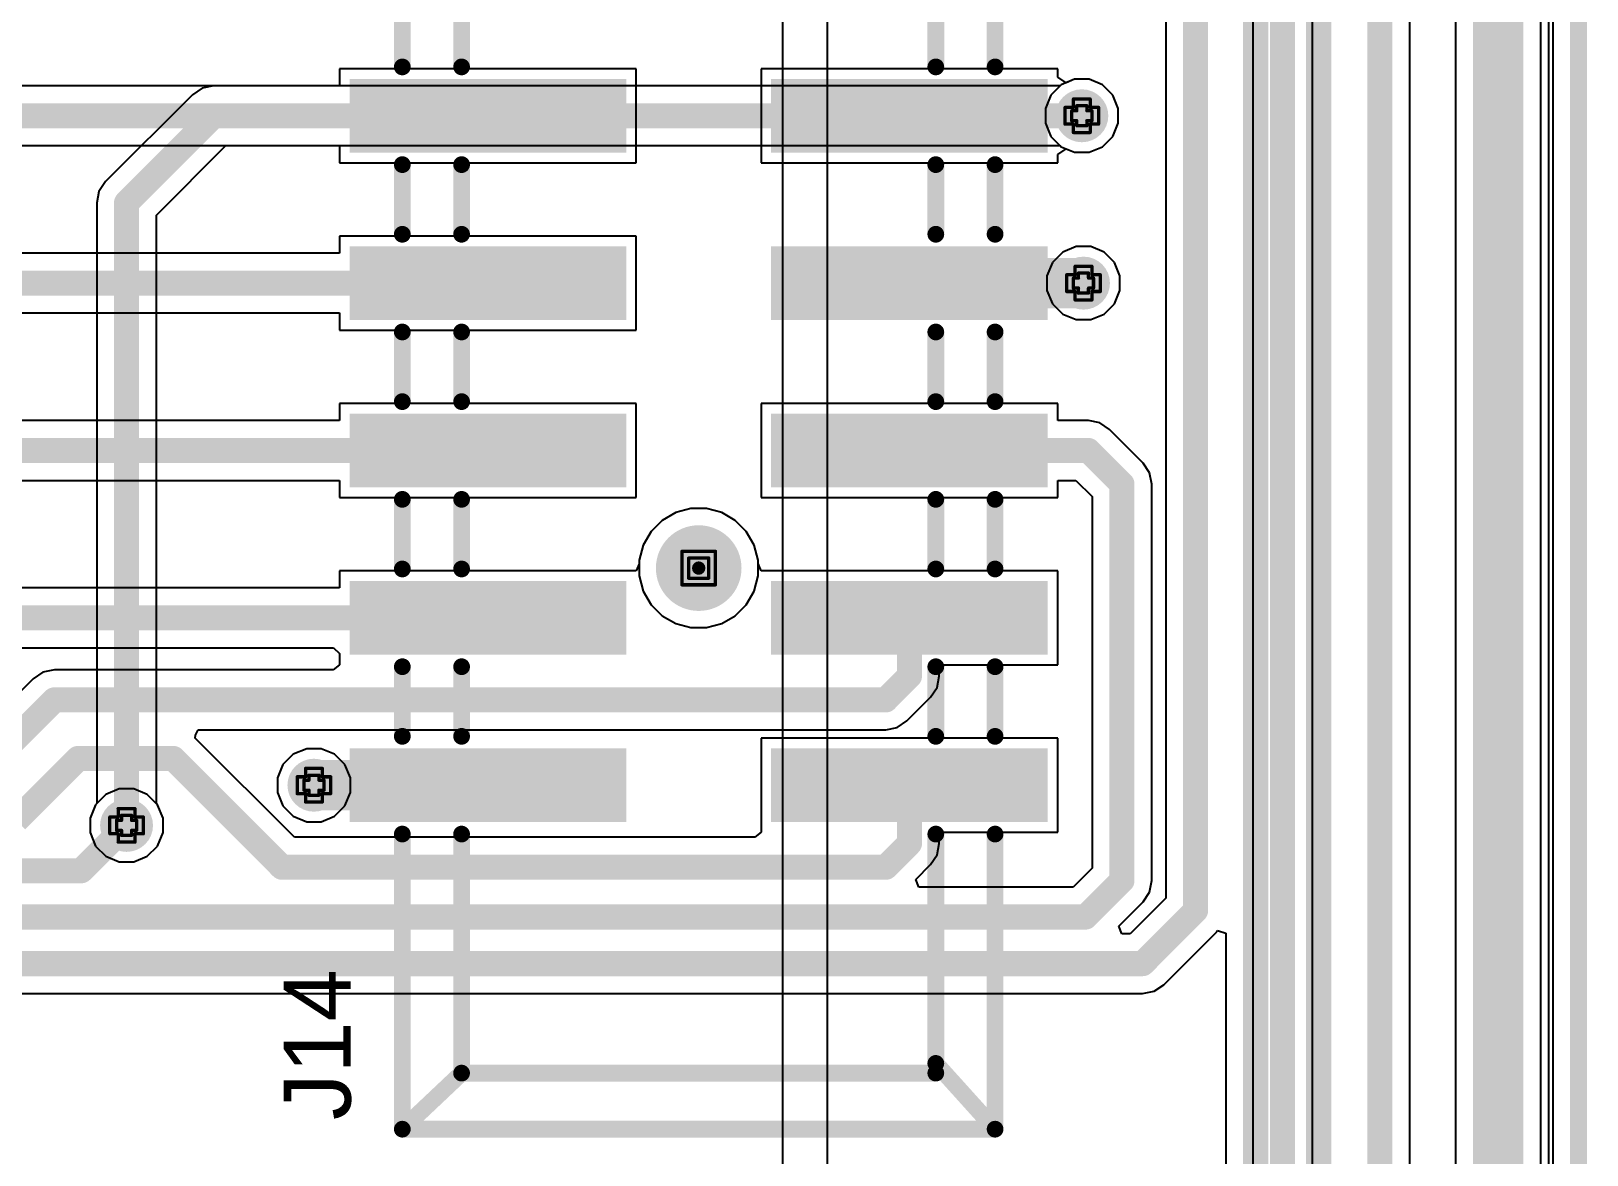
# Model space of a CAD drawing. Header units: inches. Extents: x -7 to 5163, y -3 to 5149.
# Drawn here: x 173.51 to 197.13, y 20.55 to 37.61 of the extents above; entities that cross this region are included whole.
import ezdxf

# ---------------------------------------------------------------- set-up
doc = ezdxf.new("R2010")
doc.units = ezdxf.units.IN
for name, color, linetype in [('Board Outline', 216, 'Continuous'), ('Bottom Layer', 5, 'Continuous'), ('Bottom Solder', 6, 'Continuous'), ('Drill Drawing', 1, 'Continuous'), ('GND', 76, 'Continuous'), ('Pad Holes', 156, 'Continuous'), ('PWR', 16, 'Continuous'), ('Top Layer', 1, 'Continuous'), ('Top Overlay', 2, 'Continuous'), ('Top Paste', 8, 'Continuous'), ('Top Solder', 216, 'Continuous'), ('Via Holes', 16, 'Continuous')]:
    doc.layers.add(name, color=color, linetype=linetype)
doc.styles.add('Arial', font='', dxfattribs={"height": 0.2})
doc.styles.get('Arial').set_extended_font_data('Arial')

# ---------------------------------------------------------------- blocks, each defined once
blk = doc.blocks.new('BH_00181_60')
at = {"layer": 'Bottom Solder'}
h = blk.add_hatch(color=6, dxfattribs=at)
edge = h.paths.add_edge_path()
edge.add_arc((20.835, 0), 0.102, 0, 360)
at = {"layer": 'Pad Holes'}
h = blk.add_hatch(color=7, dxfattribs=at)
edge = h.paths.add_edge_path()
edge.add_arc((20.835, 0), 0.65, 0, 360)
at = {"layer": 'Top Layer'}
for points in [[(13.46, 5.25), (14.48, 5.25), (14.48, 1.15), (13.46, 1.15)], [(16, 5.25), (17.02, 5.25), (17.02, 1.15), (16, 1.15)], [(18.54, 5.25), (19.56, 5.25), (19.56, 1.15), (18.54, 1.15)], [(21.08, 5.25), (22.1, 5.25), (22.1, 1.15), (21.08, 1.15)], [(23.62, 5.25), (24.64, 5.25), (24.64, 1.15), (23.62, 1.15)], [(13.46, -1.15), (14.48, -1.15), (14.48, -5.25), (13.46, -5.25)], [(16, -1.15), (17.02, -1.15), (17.02, -5.25), (16, -5.25)], [(18.54, -1.15), (19.56, -1.15), (19.56, -5.25), (18.54, -5.25)], [(21.08, -1.15), (22.1, -1.15), (22.1, -5.25), (21.08, -5.25)], [(23.62, -1.15), (24.64, -1.15), (24.64, -5.25), (23.62, -5.25)]]:
    blk.add_hatch(color=1, dxfattribs=at).paths.add_polyline_path(points)
at = {"layer": 'Top Paste'}
for points in [[(13.46, 5.25), (14.48, 5.25), (14.48, 1.15), (13.46, 1.15)], [(16, 5.25), (17.02, 5.25), (17.02, 1.15), (16, 1.15)], [(18.54, 5.25), (19.56, 5.25), (19.56, 1.15), (18.54, 1.15)], [(21.08, 5.25), (22.1, 5.25), (22.1, 1.15), (21.08, 1.15)], [(23.62, 5.25), (24.64, 5.25), (24.64, 1.15), (23.62, 1.15)], [(13.46, -1.15), (14.48, -1.15), (14.48, -5.25), (13.46, -5.25)], [(16, -1.15), (17.02, -1.15), (17.02, -5.25), (16, -5.25)], [(18.54, -1.15), (19.56, -1.15), (19.56, -5.25), (18.54, -5.25)], [(21.08, -1.15), (22.1, -1.15), (22.1, -5.25), (21.08, -5.25)], [(23.62, -1.15), (24.64, -1.15), (24.64, -5.25), (23.62, -5.25)]]:
    blk.add_hatch(color=8, dxfattribs=at).paths.add_polyline_path(points)
at = {"layer": 'Top Solder'}
for points in [[(13.41, 5.3), (14.53, 5.3), (14.53, 1.1), (13.41, 1.1)], [(15.95, 5.3), (17.07, 5.3), (17.07, 1.1), (15.95, 1.1)], [(18.49, 5.3), (19.61, 5.3), (19.61, 1.1), (18.49, 1.1)], [(21.03, 5.3), (22.15, 5.3), (22.15, 1.1), (21.03, 1.1)], [(23.57, 5.3), (24.69, 5.3), (24.69, 1.1), (23.57, 1.1)], [(13.41, -1.1), (14.53, -1.1), (14.53, -5.3), (13.41, -5.3)], [(15.95, -1.1), (17.07, -1.1), (17.07, -5.3), (15.95, -5.3)], [(18.49, -1.1), (19.61, -1.1), (19.61, -5.3), (18.49, -5.3)], [(21.03, -1.1), (22.15, -1.1), (22.15, -5.3), (21.03, -5.3)], [(23.57, -1.1), (24.69, -1.1), (24.69, -5.3), (23.57, -5.3)]]:
    blk.add_hatch(color=216, dxfattribs=at).paths.add_polyline_path(points)
h = blk.add_hatch(color=216, dxfattribs=at)
edge = h.paths.add_edge_path()
edge.add_arc((20.835, 0), 0.102, 0, 360)
at = {"layer": 'Top Overlay', "const_width": 0.254}
for points in [[(13.229, 4.5), (12.171, 4.5)], [(15.769, 4.5), (14.711, 4.5)], [(18.309, 4.5), (17.251, 4.5)], [(20.849, 4.5), (19.791, 4.5)], [(23.389, 4.5), (22.331, 4.5)], [(29.35, 4.5), (24.871, 4.5)], [(28.352, 3.6), (29.35, 4.5)], [(29.35, -4.5), (29.35, 4.5)], [(13.229, 3.6), (12.171, 3.6)], [(15.769, 3.6), (14.711, 3.6)], [(18.309, 3.6), (17.251, 3.6)], [(20.849, 3.6), (19.791, 3.6)], [(23.389, 3.6), (22.331, 3.6)], [(28.5, 3.6), (24.871, 3.6)], [(28.5, -3.6), (28.5, 3.6)], [(13.229, -3.6), (12.171, -3.6)], [(15.769, -3.6), (14.711, -3.6)], [(18.309, -3.6), (17.251, -3.6)], [(20.849, -3.6), (19.791, -3.6)], [(23.389, -3.6), (22.331, -3.6)], [(28.5, -3.6), (24.871, -3.6)], [(29.35, -4.5), (28.5, -3.6)], [(13.229, -4.5), (12.171, -4.5)], [(15.769, -4.5), (14.711, -4.5)], [(18.309, -4.5), (17.251, -4.5)], [(20.849, -4.5), (19.791, -4.5)], [(23.389, -4.5), (22.331, -4.5)], [(29.35, -4.5), (24.871, -4.5)]]:
    blk.add_lwpolyline(points, dxfattribs=at)
at = {"layer": 'Top Overlay', "const_width": 0.127}
for points in [[(13.165, 4.5, 1), (13.292, 4.5, 1)], [(14.648, 4.5, 1), (14.775, 4.5, 1)], [(15.705, 4.5, 1), (15.832, 4.5, 1)], [(17.188, 4.5, 1), (17.315, 4.5, 1)], [(18.245, 4.5, 1), (18.372, 4.5, 1)], [(19.728, 4.5, 1), (19.855, 4.5, 1)], [(20.785, 4.5, 1), (20.912, 4.5, 1)], [(22.268, 4.5, 1), (22.395, 4.5, 1)], [(23.325, 4.5, 1), (23.452, 4.5, 1)], [(24.808, 4.5, 1), (24.935, 4.5, 1)], [(29.287, 4.5, 1), (29.414, 4.5, 1)], [(29.287, 4.5, 1), (29.414, 4.5, 1)], [(29.287, 4.5, 1), (29.414, 4.5, 1)], [(13.165, 3.6, 1), (13.292, 3.6, 1)], [(14.648, 3.6, 1), (14.775, 3.6, 1)], [(15.705, 3.6, 1), (15.832, 3.6, 1)], [(17.188, 3.6, 1), (17.315, 3.6, 1)], [(18.245, 3.6, 1), (18.372, 3.6, 1)], [(19.728, 3.6, 1), (19.855, 3.6, 1)], [(20.785, 3.6, 1), (20.912, 3.6, 1)], [(22.268, 3.6, 1), (22.395, 3.6, 1)], [(23.325, 3.6, 1), (23.452, 3.6, 1)], [(24.808, 3.6, 1), (24.935, 3.6, 1)], [(28.289, 3.6, 1), (28.416, 3.6, 1)], [(28.436, 3.6, 1), (28.563, 3.6, 1)], [(28.436, 3.6, 1), (28.563, 3.6, 1)], [(13.165, -3.6, 1), (13.292, -3.6, 1)], [(14.648, -3.6, 1), (14.775, -3.6, 1)], [(15.705, -3.6, 1), (15.832, -3.6, 1)], [(17.188, -3.6, 1), (17.315, -3.6, 1)], [(18.245, -3.6, 1), (18.372, -3.6, 1)], [(19.728, -3.6, 1), (19.855, -3.6, 1)], [(20.785, -3.6, 1), (20.912, -3.6, 1)], [(22.268, -3.6, 1), (22.395, -3.6, 1)], [(23.325, -3.6, 1), (23.452, -3.6, 1)], [(24.808, -3.6, 1), (24.935, -3.6, 1)], [(28.436, -3.6, 1), (28.563, -3.6, 1)], [(28.436, -3.6, 1), (28.563, -3.6, 1)], [(28.436, -3.6, 1), (28.563, -3.6, 1)], [(13.165, -4.5, 1), (13.292, -4.5, 1)], [(14.648, -4.5, 1), (14.775, -4.5, 1)], [(15.705, -4.5, 1), (15.832, -4.5, 1)], [(17.188, -4.5, 1), (17.315, -4.5, 1)], [(18.245, -4.5, 1), (18.372, -4.5, 1)], [(19.728, -4.5, 1), (19.855, -4.5, 1)], [(20.785, -4.5, 1), (20.912, -4.5, 1)], [(22.268, -4.5, 1), (22.395, -4.5, 1)], [(23.325, -4.5, 1), (23.452, -4.5, 1)], [(24.808, -4.5, 1), (24.935, -4.5, 1)], [(29.287, -4.5, 1), (29.414, -4.5, 1)], [(29.287, -4.5, 1), (29.414, -4.5, 1)], [(29.287, -4.5, 1), (29.414, -4.5, 1)]]:
    blk.add_lwpolyline(points, format="xyb", close=True, dxfattribs=at)

msp = doc.modelspace()

# ---------------------------------------------------------------- hatches: boundary and pattern name
at = {"layer": 'Bottom Layer'}
h = msp.add_hatch(color=5, dxfattribs=at)
edge = h.paths.add_edge_path()
edge.add_arc((189.459, 36.322), 0.3, 0, 360)
h = msp.add_hatch(color=5, dxfattribs=at)
edge = h.paths.add_edge_path()
edge.add_arc((189.484, 33.782), 0.3, 0, 360)
h = msp.add_hatch(color=5, dxfattribs=at)
edge = h.paths.add_edge_path()
edge.add_arc((177.8, 26.162), 0.3, 0, 360)
h = msp.add_hatch(color=5, dxfattribs=at)
edge = h.paths.add_edge_path()
edge.add_arc((174.955, 25.552), 0.3, 0, 360)
at = {"layer": 'Bottom Solder'}
h = msp.add_hatch(color=6, dxfattribs=at)
edge = h.paths.add_edge_path()
edge.add_arc((189.459, 36.322), 0.402, 0, 360)
h = msp.add_hatch(color=6, dxfattribs=at)
edge = h.paths.add_edge_path()
edge.add_arc((189.484, 33.782), 0.402, 0, 360)
h = msp.add_hatch(color=6, dxfattribs=at)
edge = h.paths.add_edge_path()
edge.add_arc((177.8, 26.162), 0.402, 0, 360)
h = msp.add_hatch(color=6, dxfattribs=at)
edge = h.paths.add_edge_path()
edge.add_arc((174.955, 25.552), 0.402, 0, 360)
at = {"layer": 'GND'}
h = msp.add_hatch(color=76, dxfattribs=at)
edge = h.paths.add_edge_path()
edge.add_arc((189.459, 36.322), 0.3, 0, 360)
h = msp.add_hatch(color=76, dxfattribs=at)
edge = h.paths.add_edge_path()
edge.add_arc((189.484, 33.782), 0.3, 0, 360)
h = msp.add_hatch(color=76, dxfattribs=at)
edge = h.paths.add_edge_path()
edge.add_arc((177.8, 26.162), 0.3, 0, 360)
h = msp.add_hatch(color=76, dxfattribs=at)
edge = h.paths.add_edge_path()
edge.add_arc((174.955, 25.552), 0.3, 0, 360)
at = {"layer": 'PWR'}
h = msp.add_hatch(color=16, dxfattribs=at)
edge = h.paths.add_edge_path()
edge.add_arc((189.459, 36.322), 0.3, 0, 360)
h = msp.add_hatch(color=16, dxfattribs=at)
edge = h.paths.add_edge_path()
edge.add_arc((189.484, 33.782), 0.3, 0, 360)
h = msp.add_hatch(color=16, dxfattribs=at)
edge = h.paths.add_edge_path()
edge.add_arc((177.8, 26.162), 0.3, 0, 360)
h = msp.add_hatch(color=16, dxfattribs=at)
edge = h.paths.add_edge_path()
edge.add_arc((174.955, 25.552), 0.3, 0, 360)
at = {"layer": 'Top Layer'}
h = msp.add_hatch(color=1, dxfattribs=at)
edge = h.paths.add_edge_path()
edge.add_arc((189.459, 36.322), 0.3, 0, 360)
h = msp.add_hatch(color=1, dxfattribs=at)
edge = h.paths.add_edge_path()
edge.add_arc((189.484, 33.782), 0.3, 0, 360)
h = msp.add_hatch(color=1, dxfattribs=at)
edge = h.paths.add_edge_path()
edge.add_arc((177.8, 26.162), 0.3, 0, 360)
h = msp.add_hatch(color=1, dxfattribs=at)
edge = h.paths.add_edge_path()
edge.add_arc((174.955, 25.552), 0.3, 0, 360)
at = {"layer": 'Top Solder'}
h = msp.add_hatch(color=216, dxfattribs=at)
edge = h.paths.add_edge_path()
edge.add_arc((189.459, 36.322), 0.402, 0, 360)
h = msp.add_hatch(color=216, dxfattribs=at)
edge = h.paths.add_edge_path()
edge.add_arc((189.484, 33.782), 0.402, 0, 360)
h = msp.add_hatch(color=216, dxfattribs=at)
edge = h.paths.add_edge_path()
edge.add_arc((177.8, 26.162), 0.402, 0, 360)
h = msp.add_hatch(color=216, dxfattribs=at)
edge = h.paths.add_edge_path()
edge.add_arc((174.955, 25.552), 0.402, 0, 360)
at = {"layer": 'Via Holes'}
h = msp.add_hatch(color=7, dxfattribs=at)
edge = h.paths.add_edge_path()
edge.add_arc((189.459, 36.322), 0.15, 0, 360)
h = msp.add_hatch(color=7, dxfattribs=at)
edge = h.paths.add_edge_path()
edge.add_arc((189.484, 33.782), 0.15, 0, 360)
h = msp.add_hatch(color=7, dxfattribs=at)
edge = h.paths.add_edge_path()
edge.add_arc((177.8, 26.162), 0.15, 0, 360)
h = msp.add_hatch(color=7, dxfattribs=at)
edge = h.paths.add_edge_path()
edge.add_arc((174.955, 25.552), 0.15, 0, 360)

# ---------------------------------------------------------------- linework, layer by layer
at = {"layer": 'Board Outline', "const_width": 0.254}
msp.add_lwpolyline([(197, 1.629), (197, 152.622)], dxfattribs=at)
at = {"layer": 'Bottom Layer'}
for p, q in [((196.612, 152.622), (196.612, 1.629)), ((192.053, 65.687), (192.053, 19.847)), ((192.96, 19.66), (192.96, 65.875)), ((189.348, 36.876), (189.145, 36.792)), ((189.569, 36.876), (189.348, 36.876)), ((189.772, 36.792), (189.569, 36.876)), ((175.955, 36.642), (174.635, 35.322)), ((176.102, 36.741), (175.955, 36.642)), ((175.955, 36.642), (175.955, 36.642)), ((176.276, 36.775), (176.102, 36.741)), ((189.128, 36.775), (176.276, 36.775)), ((189.145, 36.792), (189.128, 36.775)), ((189.928, 36.636), (189.772, 36.792)), ((190.013, 36.432), (189.928, 36.636)), ((190.013, 36.212), (190.013, 36.432)), ((189.928, 36.008), (190.013, 36.212)), ((189.772, 35.852), (189.928, 36.008)), ((175.408, 34.814), (176.464, 35.869)), ((176.464, 35.869), (189.128, 35.869)), ((189.128, 35.869), (189.145, 35.852)), ((189.145, 35.852), (189.348, 35.768)), ((189.348, 35.768), (189.569, 35.768)), ((189.569, 35.768), (189.772, 35.852)), ((174.635, 35.322), (174.536, 35.175)), ((174.536, 35.175), (174.502, 35.001)), ((174.502, 35.001), (174.502, 25.883)), ((175.408, 25.883), (175.408, 34.814)), ((183.293, 30.299), (183.087, 30.18)), ((183.523, 30.361), (183.293, 30.299)), ((183.761, 30.361), (183.523, 30.361)), ((183.991, 30.299), (183.761, 30.361)), ((184.197, 30.18), (183.991, 30.299)), ((182.919, 30.012), (182.8, 29.806)), ((183.087, 30.18), (182.919, 30.012)), ((184.365, 30.012), (184.197, 30.18)), ((184.484, 29.806), (184.365, 30.012)), ((182.8, 29.806), (182.738, 29.576)), ((184.546, 29.576), (184.484, 29.806)), ((182.738, 29.576), (182.738, 29.338)), ((184.546, 29.338), (184.546, 29.576)), ((182.738, 29.338), (182.8, 29.108)), ((184.484, 29.108), (184.546, 29.338)), ((182.8, 29.108), (182.919, 28.902)), ((184.365, 28.902), (184.484, 29.108)), ((182.919, 28.902), (183.087, 28.733)), ((184.197, 28.733), (184.365, 28.902)), ((183.087, 28.733), (183.293, 28.614)), ((183.293, 28.614), (183.523, 28.553)), ((183.761, 28.553), (183.991, 28.614)), ((183.991, 28.614), (184.197, 28.733)), ((183.523, 28.553), (183.761, 28.553)), ((174.486, 25.866), (174.401, 25.663)), ((174.502, 25.883), (174.486, 25.866)), ((175.425, 25.866), (175.408, 25.883)), ((175.509, 25.663), (175.425, 25.866)), ((174.401, 25.663), (174.401, 25.442)), ((175.509, 25.442), (175.509, 25.663)), ((174.401, 25.442), (174.486, 25.239)), ((175.425, 25.239), (175.509, 25.442)), ((174.486, 25.239), (174.641, 25.083)), ((174.641, 25.083), (174.845, 24.998)), ((175.065, 24.998), (175.269, 25.083)), ((175.269, 25.083), (175.425, 25.239)), ((174.845, 24.998), (175.065, 24.998))]:
    msp.add_line(p, q, dxfattribs=at)
at = {"layer": 'Bottom Layer', "const_width": 0.381}
for points in [[(192.507, 19.66), (192.507, 65.875)], [(174.955, 35.001), (176.276, 36.322)], [(176.276, 36.322), (189.459, 36.322)], [(174.955, 25.552), (174.955, 35.001)]]:
    msp.add_lwpolyline(points, dxfattribs=at)
at = {"layer": 'Bottom Layer', "const_width": 0.191}
for points in [[(176.181, 36.322, 1), (176.371, 36.322, 1)], [(176.181, 36.322, 1), (176.371, 36.322, 1)], [(189.363, 36.322, 1), (189.554, 36.322, 1)], [(174.86, 35.001, 1), (175.05, 35.001, 1)], [(174.86, 35.001, 1), (175.05, 35.001, 1)], [(174.86, 25.552, 1), (175.05, 25.552, 1)]]:
    msp.add_lwpolyline(points, format="xyb", close=True, dxfattribs=at)
at = {"layer": 'Drill Drawing', "const_width": 0.0508}
for points in [[(189.205, 36.195), (189.205, 36.449)], [(189.205, 36.449), (189.332, 36.449)], [(189.306, 36.246), (189.306, 36.398)], [(189.306, 36.398), (189.382, 36.398)], [(189.332, 36.449), (189.332, 36.576)], [(189.332, 36.576), (189.586, 36.576)], [(189.382, 36.398), (189.382, 36.474)], [(189.382, 36.474), (189.535, 36.474)], [(189.535, 36.398), (189.535, 36.474)], [(189.535, 36.398), (189.611, 36.398)], [(189.586, 36.449), (189.586, 36.576)], [(189.586, 36.449), (189.713, 36.449)], [(189.611, 36.246), (189.611, 36.398)], [(189.713, 36.195), (189.713, 36.449)], [(189.205, 36.195), (189.332, 36.195)], [(189.306, 36.246), (189.382, 36.246)], [(189.332, 36.068), (189.332, 36.195)], [(189.382, 36.17), (189.382, 36.246)], [(189.382, 36.17), (189.535, 36.17)], [(189.535, 36.246), (189.611, 36.246)], [(189.535, 36.17), (189.535, 36.246)], [(189.586, 36.195), (189.713, 36.195)], [(189.586, 36.068), (189.586, 36.195)], [(189.332, 36.068), (189.586, 36.068)], [(189.357, 33.909), (189.357, 34.036)], [(189.357, 34.036), (189.611, 34.036)], [(189.611, 33.909), (189.611, 34.036)], [(189.23, 33.655), (189.23, 33.909)], [(189.23, 33.909), (189.357, 33.909)], [(189.332, 33.706), (189.332, 33.858)], [(189.332, 33.858), (189.408, 33.858)], [(189.408, 33.858), (189.408, 33.934)], [(189.408, 33.934), (189.56, 33.934)], [(189.56, 33.858), (189.56, 33.934)], [(189.56, 33.858), (189.636, 33.858)], [(189.611, 33.909), (189.738, 33.909)], [(189.636, 33.706), (189.636, 33.858)], [(189.738, 33.655), (189.738, 33.909)], [(189.23, 33.655), (189.357, 33.655)], [(189.332, 33.706), (189.408, 33.706)], [(189.357, 33.528), (189.357, 33.655)], [(189.357, 33.528), (189.611, 33.528)], [(189.408, 33.63), (189.408, 33.706)], [(189.408, 33.63), (189.56, 33.63)], [(189.56, 33.706), (189.636, 33.706)], [(189.56, 33.63), (189.56, 33.706)], [(189.611, 33.655), (189.738, 33.655)], [(189.611, 33.528), (189.611, 33.655)], [(183.388, 29.711), (183.896, 29.711)], [(183.388, 29.203), (183.388, 29.711)], [(183.49, 29.609), (183.794, 29.609)], [(183.49, 29.304), (183.49, 29.609)], [(183.794, 29.304), (183.794, 29.609)], [(183.896, 29.203), (183.896, 29.711)], [(183.49, 29.304), (183.794, 29.304)], [(183.388, 29.203), (183.896, 29.203)], [(177.546, 26.035), (177.546, 26.289)], [(177.546, 26.289), (177.673, 26.289)], [(177.648, 26.086), (177.648, 26.238)], [(177.648, 26.238), (177.724, 26.238)], [(177.673, 26.289), (177.673, 26.416)], [(177.673, 26.416), (177.927, 26.416)], [(177.724, 26.238), (177.724, 26.314)], [(177.724, 26.314), (177.876, 26.314)], [(177.876, 26.238), (177.876, 26.314)], [(177.876, 26.238), (177.952, 26.238)], [(177.927, 26.289), (177.927, 26.416)], [(177.927, 26.289), (178.054, 26.289)], [(177.952, 26.086), (177.952, 26.238)], [(178.054, 26.035), (178.054, 26.289)], [(177.546, 26.035), (177.673, 26.035)], [(177.648, 26.086), (177.724, 26.086)], [(177.673, 25.908), (177.673, 26.035)], [(177.724, 26.01), (177.724, 26.086)], [(177.724, 26.01), (177.876, 26.01)], [(177.876, 26.086), (177.952, 26.086)], [(177.876, 26.01), (177.876, 26.086)], [(177.927, 26.035), (178.054, 26.035)], [(177.927, 25.908), (177.927, 26.035)], [(174.828, 25.679), (174.828, 25.806)], [(174.828, 25.806), (175.082, 25.806)], [(175.082, 25.679), (175.082, 25.806)], [(177.673, 25.908), (177.927, 25.908)], [(174.701, 25.425), (174.701, 25.679)], [(174.701, 25.679), (174.828, 25.679)], [(174.803, 25.476), (174.803, 25.629)], [(174.803, 25.629), (174.879, 25.629)], [(174.879, 25.629), (174.879, 25.705)], [(174.879, 25.705), (175.031, 25.705)], [(175.031, 25.629), (175.031, 25.705)], [(175.031, 25.629), (175.108, 25.629)], [(175.082, 25.679), (175.209, 25.679)], [(175.108, 25.476), (175.108, 25.629)], [(175.209, 25.425), (175.209, 25.679)], [(174.701, 25.425), (174.828, 25.425)], [(174.803, 25.476), (174.879, 25.476)], [(174.828, 25.298), (174.828, 25.425)], [(174.828, 25.298), (175.082, 25.298)], [(174.879, 25.4), (174.879, 25.476)], [(174.879, 25.4), (175.031, 25.4)], [(175.031, 25.476), (175.108, 25.476)], [(175.031, 25.4), (175.031, 25.476)], [(175.082, 25.425), (175.209, 25.425)], [(175.082, 25.298), (175.082, 25.425)]]:
    msp.add_lwpolyline(points, dxfattribs=at)
at = {"layer": 'Drill Drawing', "const_width": 0.0254}
for points in [[(189.192, 36.449, 1), (189.217, 36.449, 1)], [(189.192, 36.449, 1), (189.217, 36.449, 1)], [(189.293, 36.398, 1), (189.319, 36.398, 1)], [(189.293, 36.398, 1), (189.319, 36.398, 1)], [(189.319, 36.576, 1), (189.344, 36.576, 1)], [(189.319, 36.576, 1), (189.344, 36.576, 1)], [(189.319, 36.449, 1), (189.344, 36.449, 1)], [(189.319, 36.449, 1), (189.344, 36.449, 1)], [(189.37, 36.474, 1), (189.395, 36.474, 1)], [(189.37, 36.474, 1), (189.395, 36.474, 1)], [(189.37, 36.398, 1), (189.395, 36.398, 1)], [(189.37, 36.398, 1), (189.395, 36.398, 1)], [(189.522, 36.474, 1), (189.548, 36.474, 1)], [(189.522, 36.474, 1), (189.548, 36.474, 1)], [(189.522, 36.398, 1), (189.548, 36.398, 1)], [(189.522, 36.398, 1), (189.548, 36.398, 1)], [(189.573, 36.576, 1), (189.598, 36.576, 1)], [(189.573, 36.576, 1), (189.598, 36.576, 1)], [(189.573, 36.449, 1), (189.598, 36.449, 1)], [(189.573, 36.449, 1), (189.598, 36.449, 1)], [(189.598, 36.398, 1), (189.624, 36.398, 1)], [(189.598, 36.398, 1), (189.624, 36.398, 1)], [(189.7, 36.449, 1), (189.725, 36.449, 1)], [(189.7, 36.449, 1), (189.725, 36.449, 1)], [(189.192, 36.195, 1), (189.217, 36.195, 1)], [(189.192, 36.195, 1), (189.217, 36.195, 1)], [(189.293, 36.246, 1), (189.319, 36.246, 1)], [(189.293, 36.246, 1), (189.319, 36.246, 1)], [(189.319, 36.195, 1), (189.344, 36.195, 1)], [(189.319, 36.195, 1), (189.344, 36.195, 1)], [(189.37, 36.246, 1), (189.395, 36.246, 1)], [(189.37, 36.246, 1), (189.395, 36.246, 1)], [(189.37, 36.17, 1), (189.395, 36.17, 1)], [(189.37, 36.17, 1), (189.395, 36.17, 1)], [(189.522, 36.246, 1), (189.548, 36.246, 1)], [(189.522, 36.246, 1), (189.548, 36.246, 1)], [(189.522, 36.17, 1), (189.548, 36.17, 1)], [(189.522, 36.17, 1), (189.548, 36.17, 1)], [(189.573, 36.195, 1), (189.598, 36.195, 1)], [(189.573, 36.195, 1), (189.598, 36.195, 1)], [(189.598, 36.246, 1), (189.624, 36.246, 1)], [(189.598, 36.246, 1), (189.624, 36.246, 1)], [(189.7, 36.195, 1), (189.725, 36.195, 1)], [(189.7, 36.195, 1), (189.725, 36.195, 1)], [(189.319, 36.068, 1), (189.344, 36.068, 1)], [(189.319, 36.068, 1), (189.344, 36.068, 1)], [(189.573, 36.068, 1), (189.598, 36.068, 1)], [(189.573, 36.068, 1), (189.598, 36.068, 1)], [(189.344, 34.036, 1), (189.37, 34.036, 1)], [(189.344, 34.036, 1), (189.37, 34.036, 1)], [(189.598, 34.036, 1), (189.624, 34.036, 1)], [(189.598, 34.036, 1), (189.624, 34.036, 1)], [(189.217, 33.909, 1), (189.243, 33.909, 1)], [(189.217, 33.909, 1), (189.243, 33.909, 1)], [(189.319, 33.858, 1), (189.344, 33.858, 1)], [(189.319, 33.858, 1), (189.344, 33.858, 1)], [(189.344, 33.909, 1), (189.37, 33.909, 1)], [(189.344, 33.909, 1), (189.37, 33.909, 1)], [(189.395, 33.934, 1), (189.421, 33.934, 1)], [(189.395, 33.934, 1), (189.421, 33.934, 1)], [(189.395, 33.858, 1), (189.421, 33.858, 1)], [(189.395, 33.858, 1), (189.421, 33.858, 1)], [(189.548, 33.934, 1), (189.573, 33.934, 1)], [(189.548, 33.934, 1), (189.573, 33.934, 1)], [(189.548, 33.858, 1), (189.573, 33.858, 1)], [(189.548, 33.858, 1), (189.573, 33.858, 1)], [(189.598, 33.909, 1), (189.624, 33.909, 1)], [(189.598, 33.909, 1), (189.624, 33.909, 1)], [(189.624, 33.858, 1), (189.649, 33.858, 1)], [(189.624, 33.858, 1), (189.649, 33.858, 1)], [(189.725, 33.909, 1), (189.751, 33.909, 1)], [(189.725, 33.909, 1), (189.751, 33.909, 1)], [(189.217, 33.655, 1), (189.243, 33.655, 1)], [(189.217, 33.655, 1), (189.243, 33.655, 1)], [(189.319, 33.706, 1), (189.344, 33.706, 1)], [(189.319, 33.706, 1), (189.344, 33.706, 1)], [(189.344, 33.655, 1), (189.37, 33.655, 1)], [(189.344, 33.655, 1), (189.37, 33.655, 1)], [(189.344, 33.528, 1), (189.37, 33.528, 1)], [(189.344, 33.528, 1), (189.37, 33.528, 1)], [(189.395, 33.706, 1), (189.421, 33.706, 1)], [(189.395, 33.706, 1), (189.421, 33.706, 1)], [(189.395, 33.63, 1), (189.421, 33.63, 1)], [(189.395, 33.63, 1), (189.421, 33.63, 1)], [(189.548, 33.706, 1), (189.573, 33.706, 1)], [(189.548, 33.706, 1), (189.573, 33.706, 1)], [(189.548, 33.63, 1), (189.573, 33.63, 1)], [(189.548, 33.63, 1), (189.573, 33.63, 1)], [(189.598, 33.655, 1), (189.624, 33.655, 1)], [(189.598, 33.655, 1), (189.624, 33.655, 1)], [(189.598, 33.528, 1), (189.624, 33.528, 1)], [(189.598, 33.528, 1), (189.624, 33.528, 1)], [(189.624, 33.706, 1), (189.649, 33.706, 1)], [(189.624, 33.706, 1), (189.649, 33.706, 1)], [(189.725, 33.655, 1), (189.751, 33.655, 1)], [(189.725, 33.655, 1), (189.751, 33.655, 1)], [(183.375, 29.711, 1), (183.401, 29.711, 1)], [(183.375, 29.711, 1), (183.401, 29.711, 1)], [(183.477, 29.609, 1), (183.502, 29.609, 1)], [(183.477, 29.609, 1), (183.502, 29.609, 1)], [(183.782, 29.609, 1), (183.807, 29.609, 1)], [(183.782, 29.609, 1), (183.807, 29.609, 1)], [(183.883, 29.711, 1), (183.909, 29.711, 1)], [(183.883, 29.711, 1), (183.909, 29.711, 1)], [(183.477, 29.304, 1), (183.502, 29.304, 1)], [(183.477, 29.304, 1), (183.502, 29.304, 1)], [(183.782, 29.304, 1), (183.807, 29.304, 1)], [(183.782, 29.304, 1), (183.807, 29.304, 1)], [(183.375, 29.203, 1), (183.401, 29.203, 1)], [(183.375, 29.203, 1), (183.401, 29.203, 1)], [(183.883, 29.203, 1), (183.909, 29.203, 1)], [(183.883, 29.203, 1), (183.909, 29.203, 1)], [(177.533, 26.289, 1), (177.559, 26.289, 1)], [(177.533, 26.289, 1), (177.559, 26.289, 1)], [(177.635, 26.238, 1), (177.66, 26.238, 1)], [(177.635, 26.238, 1), (177.66, 26.238, 1)], [(177.66, 26.416, 1), (177.686, 26.416, 1)], [(177.66, 26.416, 1), (177.686, 26.416, 1)], [(177.66, 26.289, 1), (177.686, 26.289, 1)], [(177.66, 26.289, 1), (177.686, 26.289, 1)], [(177.711, 26.314, 1), (177.737, 26.314, 1)], [(177.711, 26.314, 1), (177.737, 26.314, 1)], [(177.711, 26.238, 1), (177.737, 26.238, 1)], [(177.711, 26.238, 1), (177.737, 26.238, 1)], [(177.863, 26.314, 1), (177.889, 26.314, 1)], [(177.863, 26.314, 1), (177.889, 26.314, 1)], [(177.863, 26.238, 1), (177.889, 26.238, 1)], [(177.863, 26.238, 1), (177.889, 26.238, 1)], [(177.914, 26.416, 1), (177.94, 26.416, 1)], [(177.914, 26.416, 1), (177.94, 26.416, 1)], [(177.914, 26.289, 1), (177.94, 26.289, 1)], [(177.914, 26.289, 1), (177.94, 26.289, 1)], [(177.94, 26.238, 1), (177.965, 26.238, 1)], [(177.94, 26.238, 1), (177.965, 26.238, 1)], [(178.041, 26.289, 1), (178.067, 26.289, 1)], [(178.041, 26.289, 1), (178.067, 26.289, 1)], [(177.533, 26.035, 1), (177.559, 26.035, 1)], [(177.533, 26.035, 1), (177.559, 26.035, 1)], [(177.635, 26.086, 1), (177.66, 26.086, 1)], [(177.635, 26.086, 1), (177.66, 26.086, 1)], [(177.66, 26.035, 1), (177.686, 26.035, 1)], [(177.66, 26.035, 1), (177.686, 26.035, 1)], [(177.711, 26.086, 1), (177.737, 26.086, 1)], [(177.711, 26.086, 1), (177.737, 26.086, 1)], [(177.711, 26.01, 1), (177.737, 26.01, 1)], [(177.711, 26.01, 1), (177.737, 26.01, 1)], [(177.863, 26.086, 1), (177.889, 26.086, 1)], [(177.863, 26.086, 1), (177.889, 26.086, 1)], [(177.863, 26.01, 1), (177.889, 26.01, 1)], [(177.863, 26.01, 1), (177.889, 26.01, 1)], [(177.914, 26.035, 1), (177.94, 26.035, 1)], [(177.914, 26.035, 1), (177.94, 26.035, 1)], [(177.94, 26.086, 1), (177.965, 26.086, 1)], [(177.94, 26.086, 1), (177.965, 26.086, 1)], [(178.041, 26.035, 1), (178.067, 26.035, 1)], [(178.041, 26.035, 1), (178.067, 26.035, 1)], [(174.815, 25.806, 1), (174.841, 25.806, 1)], [(174.815, 25.806, 1), (174.841, 25.806, 1)], [(175.07, 25.806, 1), (175.095, 25.806, 1)], [(175.07, 25.806, 1), (175.095, 25.806, 1)], [(177.66, 25.908, 1), (177.686, 25.908, 1)], [(177.66, 25.908, 1), (177.686, 25.908, 1)], [(177.914, 25.908, 1), (177.94, 25.908, 1)], [(177.914, 25.908, 1), (177.94, 25.908, 1)], [(174.689, 25.679, 1), (174.714, 25.679, 1)], [(174.689, 25.679, 1), (174.714, 25.679, 1)], [(174.79, 25.629, 1), (174.815, 25.629, 1)], [(174.79, 25.629, 1), (174.815, 25.629, 1)], [(174.815, 25.679, 1), (174.841, 25.679, 1)], [(174.815, 25.679, 1), (174.841, 25.679, 1)], [(174.866, 25.705, 1), (174.892, 25.705, 1)], [(174.866, 25.705, 1), (174.892, 25.705, 1)], [(174.866, 25.629, 1), (174.892, 25.629, 1)], [(174.866, 25.629, 1), (174.892, 25.629, 1)], [(175.019, 25.705, 1), (175.044, 25.705, 1)], [(175.019, 25.705, 1), (175.044, 25.705, 1)], [(175.019, 25.629, 1), (175.044, 25.629, 1)], [(175.019, 25.629, 1), (175.044, 25.629, 1)], [(175.07, 25.679, 1), (175.095, 25.679, 1)], [(175.07, 25.679, 1), (175.095, 25.679, 1)], [(175.095, 25.629, 1), (175.12, 25.629, 1)], [(175.095, 25.629, 1), (175.12, 25.629, 1)], [(175.196, 25.679, 1), (175.222, 25.679, 1)], [(175.196, 25.679, 1), (175.222, 25.679, 1)], [(174.689, 25.425, 1), (174.714, 25.425, 1)], [(174.689, 25.425, 1), (174.714, 25.425, 1)], [(174.79, 25.476, 1), (174.815, 25.476, 1)], [(174.79, 25.476, 1), (174.815, 25.476, 1)], [(174.815, 25.425, 1), (174.841, 25.425, 1)], [(174.815, 25.425, 1), (174.841, 25.425, 1)], [(174.815, 25.298, 1), (174.841, 25.298, 1)], [(174.815, 25.298, 1), (174.841, 25.298, 1)], [(174.866, 25.476, 1), (174.892, 25.476, 1)], [(174.866, 25.476, 1), (174.892, 25.476, 1)], [(174.866, 25.4, 1), (174.892, 25.4, 1)], [(174.866, 25.4, 1), (174.892, 25.4, 1)], [(175.019, 25.476, 1), (175.044, 25.476, 1)], [(175.019, 25.476, 1), (175.044, 25.476, 1)], [(175.019, 25.4, 1), (175.044, 25.4, 1)], [(175.019, 25.4, 1), (175.044, 25.4, 1)], [(175.07, 25.425, 1), (175.095, 25.425, 1)], [(175.07, 25.425, 1), (175.095, 25.425, 1)], [(175.07, 25.298, 1), (175.095, 25.298, 1)], [(175.07, 25.298, 1), (175.095, 25.298, 1)], [(175.095, 25.476, 1), (175.12, 25.476, 1)], [(175.095, 25.476, 1), (175.12, 25.476, 1)], [(175.196, 25.425, 1), (175.222, 25.425, 1)], [(175.196, 25.425, 1), (175.222, 25.425, 1)]]:
    msp.add_lwpolyline(points, format="xyb", close=True, dxfattribs=at)
at = {"layer": 'GND'}
for p, q in [((196.612, 152.622), (196.612, 1.629)), ((189.348, 36.876), (189.145, 36.792)), ((189.569, 36.876), (189.348, 36.876)), ((189.772, 36.792), (189.569, 36.876)), ((188.989, 36.636), (188.905, 36.432)), ((189.145, 36.792), (188.989, 36.636)), ((189.928, 36.636), (189.772, 36.792)), ((190.013, 36.432), (189.928, 36.636)), ((188.905, 36.432), (188.905, 36.212)), ((190.013, 36.212), (190.013, 36.432)), ((188.905, 36.212), (188.989, 36.008)), ((189.928, 36.008), (190.013, 36.212)), ((188.989, 36.008), (189.145, 35.852)), ((189.772, 35.852), (189.928, 36.008)), ((189.145, 35.852), (189.348, 35.768)), ((189.348, 35.768), (189.569, 35.768)), ((189.569, 35.768), (189.772, 35.852)), ((183.293, 30.299), (183.087, 30.18)), ((183.523, 30.361), (183.293, 30.299)), ((183.761, 30.361), (183.523, 30.361)), ((183.991, 30.299), (183.761, 30.361)), ((184.197, 30.18), (183.991, 30.299)), ((182.919, 30.012), (182.8, 29.806)), ((183.087, 30.18), (182.919, 30.012)), ((184.365, 30.012), (184.197, 30.18)), ((184.484, 29.806), (184.365, 30.012)), ((182.8, 29.806), (182.738, 29.576)), ((184.546, 29.576), (184.484, 29.806)), ((182.738, 29.576), (182.738, 29.338)), ((184.546, 29.338), (184.546, 29.576)), ((182.738, 29.338), (182.8, 29.108)), ((184.484, 29.108), (184.546, 29.338)), ((182.8, 29.108), (182.919, 28.902)), ((184.365, 28.902), (184.484, 29.108)), ((182.919, 28.902), (183.087, 28.733)), ((184.197, 28.733), (184.365, 28.902)), ((183.087, 28.733), (183.293, 28.614)), ((183.293, 28.614), (183.523, 28.553)), ((183.761, 28.553), (183.991, 28.614)), ((183.991, 28.614), (184.197, 28.733)), ((183.523, 28.553), (183.761, 28.553)), ((174.641, 26.022), (174.486, 25.866)), ((174.845, 26.106), (174.641, 26.022)), ((175.065, 26.106), (174.845, 26.106)), ((175.269, 26.022), (175.065, 26.106)), ((175.425, 25.866), (175.269, 26.022)), ((174.486, 25.866), (174.401, 25.663)), ((175.509, 25.663), (175.425, 25.866)), ((174.401, 25.663), (174.401, 25.442)), ((175.509, 25.442), (175.509, 25.663)), ((174.401, 25.442), (174.486, 25.239)), ((175.425, 25.239), (175.509, 25.442)), ((174.486, 25.239), (174.641, 25.083)), ((174.641, 25.083), (174.845, 24.998)), ((175.065, 24.998), (175.269, 25.083)), ((175.269, 25.083), (175.425, 25.239)), ((174.845, 24.998), (175.065, 24.998))]:
    msp.add_line(p, q, dxfattribs=at)
at = {"layer": 'PWR'}
for p, q in [((196.545, 140.627), (196.545, 1.769)), ((185.598, 1.916), (185.598, 78.207)), ((184.912, 77.622), (184.912, -2.937)), ((189.348, 36.876), (189.145, 36.792)), ((189.569, 36.876), (189.348, 36.876)), ((189.772, 36.792), (189.569, 36.876)), ((188.989, 36.636), (188.905, 36.432)), ((189.145, 36.792), (188.989, 36.636)), ((189.928, 36.636), (189.772, 36.792)), ((190.013, 36.432), (189.928, 36.636)), ((188.905, 36.432), (188.905, 36.212)), ((190.013, 36.212), (190.013, 36.432)), ((188.905, 36.212), (188.989, 36.008)), ((189.928, 36.008), (190.013, 36.212)), ((188.989, 36.008), (189.145, 35.852)), ((189.772, 35.852), (189.928, 36.008)), ((189.145, 35.852), (189.348, 35.768)), ((189.348, 35.768), (189.569, 35.768)), ((189.569, 35.768), (189.772, 35.852)), ((189.17, 34.252), (189.014, 34.096)), ((189.374, 34.336), (189.17, 34.252)), ((189.594, 34.336), (189.374, 34.336)), ((189.798, 34.252), (189.594, 34.336)), ((189.954, 34.096), (189.798, 34.252)), ((189.014, 34.096), (188.93, 33.892)), ((190.038, 33.892), (189.954, 34.096)), ((188.93, 33.892), (188.93, 33.672)), ((190.038, 33.672), (190.038, 33.892)), ((188.93, 33.672), (189.014, 33.468)), ((189.954, 33.468), (190.038, 33.672)), ((189.014, 33.468), (189.17, 33.312)), ((189.17, 33.312), (189.374, 33.228)), ((189.594, 33.228), (189.798, 33.312)), ((189.798, 33.312), (189.954, 33.468)), ((189.374, 33.228), (189.594, 33.228)), ((183.293, 30.299), (183.087, 30.18)), ((183.523, 30.361), (183.293, 30.299)), ((183.761, 30.361), (183.523, 30.361)), ((183.991, 30.299), (183.761, 30.361)), ((184.197, 30.18), (183.991, 30.299)), ((182.919, 30.012), (182.8, 29.806)), ((183.087, 30.18), (182.919, 30.012)), ((184.365, 30.012), (184.197, 30.18)), ((184.484, 29.806), (184.365, 30.012)), ((182.8, 29.806), (182.738, 29.576)), ((184.546, 29.576), (184.484, 29.806)), ((182.738, 29.576), (182.738, 29.338)), ((184.546, 29.338), (184.546, 29.576)), ((182.738, 29.338), (182.8, 29.108)), ((184.484, 29.108), (184.546, 29.338)), ((182.8, 29.108), (182.919, 28.902)), ((184.365, 28.902), (184.484, 29.108)), ((182.919, 28.902), (183.087, 28.733)), ((184.197, 28.733), (184.365, 28.902)), ((183.087, 28.733), (183.293, 28.614)), ((183.293, 28.614), (183.523, 28.553)), ((183.761, 28.553), (183.991, 28.614)), ((183.991, 28.614), (184.197, 28.733)), ((183.523, 28.553), (183.761, 28.553)), ((177.69, 26.716), (177.486, 26.632)), ((177.91, 26.716), (177.69, 26.716)), ((178.114, 26.632), (177.91, 26.716)), ((177.33, 26.476), (177.246, 26.272)), ((177.486, 26.632), (177.33, 26.476)), ((178.27, 26.476), (178.114, 26.632)), ((178.354, 26.272), (178.27, 26.476)), ((177.246, 26.272), (177.246, 26.052)), ((178.354, 26.052), (178.354, 26.272)), ((174.641, 26.022), (174.486, 25.866)), ((174.845, 26.106), (174.641, 26.022)), ((175.065, 26.106), (174.845, 26.106)), ((175.269, 26.022), (175.065, 26.106)), ((175.425, 25.866), (175.269, 26.022)), ((177.246, 26.052), (177.33, 25.848)), ((178.27, 25.848), (178.354, 26.052)), ((174.486, 25.866), (174.401, 25.663)), ((175.509, 25.663), (175.425, 25.866)), ((177.33, 25.848), (177.486, 25.692)), ((178.114, 25.692), (178.27, 25.848)), ((174.401, 25.663), (174.401, 25.442)), ((175.509, 25.442), (175.509, 25.663)), ((177.486, 25.692), (177.69, 25.608)), ((177.69, 25.608), (177.91, 25.608)), ((177.91, 25.608), (178.114, 25.692)), ((174.401, 25.442), (174.486, 25.239)), ((175.425, 25.239), (175.509, 25.442)), ((174.486, 25.239), (174.641, 25.083)), ((174.641, 25.083), (174.845, 24.998)), ((175.065, 24.998), (175.269, 25.083)), ((175.269, 25.083), (175.425, 25.239)), ((174.845, 24.998), (175.065, 24.998))]:
    msp.add_line(p, q, dxfattribs=at)
at = {"layer": 'Top Layer'}
for p, q in [((196.612, 143.706), (196.612, 1.629)), ((196.428, 10.436), (196.428, 128.836)), ((195.133, 128.568), (195.133, 10.705)), ((194.437, 12.778), (194.437, 49.24)), ((190.733, 43.154), (190.733, 24.446)), ((182.695, 37.035), (178.189, 37.035)), ((178.189, 37.035), (178.189, 36.775)), ((182.695, 35.609), (182.695, 37.035)), ((189.095, 37.035), (184.589, 37.035)), ((184.589, 37.035), (184.589, 35.609)), ((189.095, 36.908), (189.095, 37.035)), ((189.222, 36.824), (189.095, 36.908)), ((189.348, 36.876), (189.222, 36.824)), ((189.569, 36.876), (189.348, 36.876)), ((189.772, 36.792), (189.569, 36.876)), ((178.189, 36.775), (168.097, 36.775)), ((189.928, 36.636), (189.772, 36.792)), ((190.013, 36.432), (189.928, 36.636)), ((190.013, 36.212), (190.013, 36.432)), ((189.928, 36.008), (190.013, 36.212)), ((189.772, 35.852), (189.928, 36.008)), ((168.097, 35.869), (178.189, 35.869)), ((178.189, 35.869), (178.189, 35.609)), ((189.095, 35.736), (189.222, 35.82)), ((189.095, 35.609), (189.095, 35.736)), ((189.222, 35.82), (189.348, 35.768)), ((189.348, 35.768), (189.569, 35.768)), ((189.569, 35.768), (189.772, 35.852)), ((178.189, 35.609), (182.695, 35.609)), ((184.589, 35.609), (189.095, 35.609)), ((182.695, 34.495), (178.189, 34.495)), ((178.189, 34.495), (178.189, 34.235)), ((182.695, 33.069), (182.695, 34.495)), ((178.189, 34.235), (168.097, 34.235)), ((168.097, 33.329), (178.189, 33.329)), ((178.189, 33.329), (178.189, 33.069)), ((178.189, 33.069), (182.695, 33.069)), ((182.695, 31.955), (178.189, 31.955)), ((178.189, 31.955), (178.189, 31.695)), ((182.695, 30.529), (182.695, 31.955)), ((189.095, 31.955), (184.589, 31.955)), ((184.589, 31.955), (184.589, 30.529)), ((189.095, 31.695), (189.095, 31.955)), ((178.189, 31.695), (168.097, 31.695)), ((189.558, 31.695), (189.095, 31.695)), ((189.732, 31.661), (189.558, 31.695)), ((189.879, 31.562), (189.732, 31.661)), ((190.389, 31.052), (189.879, 31.562)), ((190.487, 30.905), (190.389, 31.052)), ((168.097, 30.789), (178.189, 30.789)), ((178.189, 30.789), (178.189, 30.529)), ((189.095, 30.529), (189.095, 30.789)), ((189.095, 30.789), (189.37, 30.789)), ((189.37, 30.789), (189.615, 30.544)), ((190.521, 30.732), (190.487, 30.905)), ((190.521, 24.714), (190.521, 30.732)), ((190.521, 30.732), (190.521, 30.732)), ((178.189, 30.529), (182.695, 30.529)), ((184.589, 30.529), (189.095, 30.529)), ((189.615, 30.544), (189.615, 24.902)), ((183.293, 30.299), (183.087, 30.18)), ((183.523, 30.361), (183.293, 30.299)), ((183.761, 30.361), (183.523, 30.361)), ((183.991, 30.299), (183.761, 30.361)), ((184.197, 30.18), (183.991, 30.299)), ((182.919, 30.012), (182.8, 29.806)), ((183.087, 30.18), (182.919, 30.012)), ((184.365, 30.012), (184.197, 30.18)), ((184.484, 29.806), (184.365, 30.012)), ((182.8, 29.806), (182.738, 29.576)), ((184.546, 29.576), (184.484, 29.806)), ((182.738, 29.576), (182.738, 29.524)), ((184.546, 29.525), (184.546, 29.576)), ((182.611, 29.415), (178.189, 29.415)), ((178.189, 29.415), (178.189, 29.155)), ((182.695, 29.415), (182.611, 29.415)), ((182.738, 29.524), (182.695, 29.415)), ((184.589, 29.415), (184.546, 29.525)), ((184.673, 29.415), (184.589, 29.415)), ((189.095, 29.415), (184.673, 29.415)), ((189.095, 27.989), (189.095, 29.415)), ((178.189, 29.155), (168.097, 29.155)), ((168.097, 28.249), (178.099, 28.249)), ((178.099, 28.249), (178.189, 28.159)), ((178.189, 28.159), (178.189, 27.989)), ((173.686, 27.876), (173.539, 27.778)), ((173.86, 27.911), (173.686, 27.876)), ((178.094, 27.911), (173.86, 27.911)), ((173.86, 27.911), (173.86, 27.911)), ((178.189, 27.989), (178.094, 27.911)), ((187.295, 27.818), (187.295, 27.989)), ((187.295, 27.989), (189.095, 27.989)), ((173.539, 27.778), (172.631, 26.869)), ((187.162, 27.497), (187.261, 27.645)), ((187.261, 27.645), (187.295, 27.818)), ((187.295, 27.818), (187.295, 27.818)), ((186.802, 27.137), (187.162, 27.497)), ((187.162, 27.497), (187.162, 27.497)), ((176.001, 26.92), (176.04, 27.004)), ((176.04, 27.004), (186.481, 27.004)), ((186.481, 27.004), (186.655, 27.039)), ((186.655, 27.039), (186.802, 27.137)), ((175.996, 26.877), (176.001, 26.92)), ((177.503, 25.371), (175.996, 26.877)), ((189.095, 26.875), (184.589, 26.875)), ((184.589, 26.875), (184.589, 25.449)), ((189.095, 25.449), (189.095, 26.875)), ((184.494, 25.371), (177.503, 25.371)), ((184.589, 25.449), (184.494, 25.371)), ((187.261, 25.105), (187.295, 25.278)), ((187.295, 25.278), (187.295, 25.449)), ((187.295, 25.449), (189.095, 25.449)), ((187.295, 25.278), (187.295, 25.278)), ((187.162, 24.957), (187.261, 25.105)), ((186.937, 24.732), (187.162, 24.957)), ((187.162, 24.957), (187.162, 24.957)), ((189.615, 24.902), (189.327, 24.614)), ((186.985, 24.614), (186.937, 24.732)), ((189.327, 24.614), (186.985, 24.614)), ((190.487, 24.541), (190.521, 24.714)), ((190.521, 24.714), (190.521, 24.714)), ((190.02, 24.025), (190.389, 24.394)), ((190.733, 24.446), (190.194, 23.907)), ((190.389, 24.394), (190.487, 24.541)), ((190.389, 24.394), (190.389, 24.394)), ((190.068, 23.907), (190.02, 24.025)), ((190.194, 23.907), (190.068, 23.907)), ((190.702, 23.134), (191.507, 23.938)), ((191.507, 23.938), (191.518, 23.955)), ((191.507, 23.938), (191.507, 23.938)), ((191.518, 23.955), (191.645, 23.917)), ((191.645, 23.917), (191.645, 14.553)), ((146.157, 23.001), (190.382, 23.001)), ((190.382, 23.001), (190.555, 23.035)), ((190.555, 23.035), (190.702, 23.134))]:
    msp.add_line(p, q, dxfattribs=at)
for points, const_width in [([(195.78, 10.436), (195.78, 128.836)], 0.762), ([(193.984, 12.778), (193.984, 49.24)], 0.381), ([(193.055, 13.758), (193.055, 46.788)], 0.381), ([(192.098, 14.365), (192.098, 45.57)], 0.381), ([(191.186, 24.259), (191.186, 43.342)], 0.381), ([(167.767, 36.322), (180.442, 36.322)], 0.381), ([(186.842, 36.322), (189.459, 36.322)], 0.381), ([(186.842, 33.782), (189.484, 33.782)], 0.762), ([(167.767, 33.782), (180.442, 33.782)], 0.381), ([(167.767, 31.242), (180.442, 31.242)], 0.381), ([(186.842, 31.242), (189.558, 31.242)], 0.381), ([(189.558, 31.242), (190.068, 30.732)], 0.381), ([(190.068, 24.714), (190.068, 30.732)], 0.381), ([(167.767, 28.702), (180.442, 28.702)], 0.381), ([(186.842, 27.818), (186.842, 28.702)], 0.381), ([(186.481, 27.457), (186.842, 27.818)], 0.381), ([(172.818, 26.416), (173.86, 27.457)], 0.381), ([(173.86, 27.457), (186.481, 27.457)], 0.381), ([(173.281, 25.629), (174.219, 26.567)], 0.381), ([(174.219, 26.567), (175.666, 26.567)], 0.381), ([(175.666, 26.567), (177.315, 24.917)], 0.381), ([(177.8, 26.162), (180.442, 26.162)], 0.762), ([(186.842, 25.278), (186.842, 26.162)], 0.381), ([(174.267, 24.864), (174.955, 25.552)], 0.381), ([(186.481, 24.917), (186.842, 25.278)], 0.381), ([(146.804, 24.864), (174.267, 24.864)], 0.381), ([(177.315, 24.917), (186.481, 24.917)], 0.381), ([(189.515, 24.161), (190.068, 24.714)], 0.381), ([(146.37, 24.161), (189.515, 24.161)], 0.381), ([(190.382, 23.454), (191.186, 24.259)], 0.381), ([(145.989, 23.454), (190.382, 23.454)], 0.381)]:
    msp.add_lwpolyline(points, dxfattribs=dict(at, const_width=const_width))
for points, const_width in [([(180.347, 36.322, 1), (180.537, 36.322, 1)], 0.191), ([(186.747, 36.322, 1), (186.937, 36.322, 1)], 0.191), ([(189.363, 36.322, 1), (189.554, 36.322, 1)], 0.191), ([(186.651, 33.782, 1), (187.032, 33.782, 1)], 0.381), ([(189.293, 33.782, 1), (189.674, 33.782, 1)], 0.381), ([(180.347, 33.782, 1), (180.537, 33.782, 1)], 0.191), ([(180.347, 31.242, 1), (180.537, 31.242, 1)], 0.191), ([(186.747, 31.242, 1), (186.937, 31.242, 1)], 0.191), ([(189.463, 31.242, 1), (189.653, 31.242, 1)], 0.191), ([(189.463, 31.242, 1), (189.653, 31.242, 1)], 0.191), ([(189.973, 30.732, 1), (190.163, 30.732, 1)], 0.191), ([(189.973, 30.732, 1), (190.163, 30.732, 1)], 0.191), ([(180.347, 28.702, 1), (180.537, 28.702, 1)], 0.191), ([(186.747, 28.702, 1), (186.937, 28.702, 1)], 0.191), ([(186.747, 27.818, 1), (186.937, 27.818, 1)], 0.191), ([(186.747, 27.818, 1), (186.937, 27.818, 1)], 0.191), ([(173.765, 27.457, 1), (173.955, 27.457, 1)], 0.191), ([(173.765, 27.457, 1), (173.955, 27.457, 1)], 0.191), ([(186.386, 27.457, 1), (186.577, 27.457, 1)], 0.191), ([(186.386, 27.457, 1), (186.577, 27.457, 1)], 0.191), ([(174.124, 26.567, 1), (174.315, 26.567, 1)], 0.191), ([(174.124, 26.567, 1), (174.315, 26.567, 1)], 0.191), ([(175.57, 26.567, 1), (175.761, 26.567, 1)], 0.191), ([(175.57, 26.567, 1), (175.761, 26.567, 1)], 0.191), ([(177.609, 26.162, 1), (177.99, 26.162, 1)], 0.381), ([(180.252, 26.162, 1), (180.633, 26.162, 1)], 0.381), ([(186.747, 26.162, 1), (186.937, 26.162, 1)], 0.191), ([(174.86, 25.552, 1), (175.05, 25.552, 1)], 0.191), ([(186.747, 25.278, 1), (186.937, 25.278, 1)], 0.191), ([(186.747, 25.278, 1), (186.937, 25.278, 1)], 0.191), ([(174.171, 24.864, 1), (174.362, 24.864, 1)], 0.191), ([(174.171, 24.864, 1), (174.362, 24.864, 1)], 0.191), ([(177.22, 24.917, 1), (177.41, 24.917, 1)], 0.191), ([(177.22, 24.917, 1), (177.41, 24.917, 1)], 0.191), ([(186.386, 24.917, 1), (186.577, 24.917, 1)], 0.191), ([(186.386, 24.917, 1), (186.577, 24.917, 1)], 0.191), ([(189.973, 24.714, 1), (190.163, 24.714, 1)], 0.191), ([(189.973, 24.714, 1), (190.163, 24.714, 1)], 0.191), ([(189.42, 24.161, 1), (189.61, 24.161, 1)], 0.191), ([(189.42, 24.161, 1), (189.61, 24.161, 1)], 0.191), ([(191.091, 24.259, 1), (191.281, 24.259, 1)], 0.191), ([(191.091, 24.259, 1), (191.281, 24.259, 1)], 0.191), ([(190.287, 23.454, 1), (190.477, 23.454, 1)], 0.191), ([(190.287, 23.454, 1), (190.477, 23.454, 1)], 0.191)]:
    msp.add_lwpolyline(points, format="xyb", close=True, dxfattribs=dict(at, const_width=const_width))

# ---------------------------------------------------------------- block references
at = {"rotation": 270}
msp.add_blockref('BH_00181_60', (183.642, 50.292), dxfattribs=at)

# ---------------------------------------------------------------- texts
at = {"layer": 'Top Overlay', "style": 'Arial'}
msp.add_text('J14', height=1.016, rotation=90, dxfattribs=at).set_placement((178.359, 21.078))

doc.saveas('drawing.dxf')
